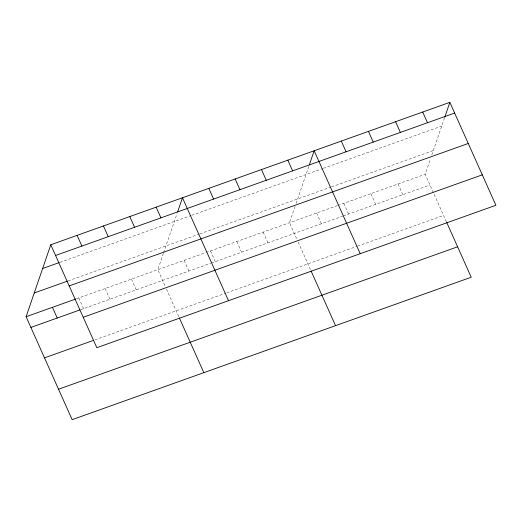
<?xml version="1.0" encoding="UTF-8"?>
<svg xmlns="http://www.w3.org/2000/svg" width="522" height="522" viewBox="0 0 522 522"><rect width="100%" height="100%" fill="white"/><g stroke="black" fill="none" stroke-linecap="round" stroke-linejoin="round"><path stroke-width="0.39" stroke-dasharray="2.61 1.96" d="M163.393 253.398L157.794 269.724L165.174 286.226M163.647 252.655L177.128 213.348M295.087 206.399L289.488 222.724L296.868 239.226M296.104 203.43L308.822 166.348M446.447 221.857L425.176 174.296L430.519 158.714M431.792 155.001L444.509 117.926M59.945 262.331L190.889 215.599M191.639 215.332L322.609 168.593M323.359 168.325L441.71 126.089M68.108 280.888L199.052 234.156M199.802 233.889L330.798 187.137M331.555 186.869L433.319 150.551M76.519 298.728L205.205 252.805M205.955 252.531L336.977 205.772M337.734 205.505L425.176 174.296M80.558 309.696L210.744 263.238M211.495 262.971L342.517 216.206M343.274 215.938L429.958 185.003M94.926 339.868L225.863 293.136M226.62 292.868L356.891 246.377M357.642 246.11L443.576 215.436M398.038 183.985L402.821 194.686M370.901 193.669L375.69 204.37M343.763 203.352L348.552 214.053M316.626 213.035L321.415 223.742M298.166 242.123L310.76 270.279M263.147 232.12L267.936 242.828M236.812 241.523L241.601 252.224M210.47 250.919L215.26 261.626M184.135 260.321L188.918 271.022M166.472 289.123L179.066 317.278M131.453 279.12L136.242 289.827M105.118 288.522L109.907 299.223M78.776 297.918L83.566 308.626"/><path stroke-width="0.78" d="M446.767 222.568L471.222 277.234L72.147 419.662L26.1 316.723L50.778 244.766L449.853 102.338L495.9 205.276L96.824 347.704L50.778 244.766M177.637 211.86L182.472 197.766L228.519 300.705M309.331 164.861L314.166 150.767L360.213 253.705M444.764 117.182L449.853 102.338M55.567 255.467L454.642 113.046M42.634 268.51L59.195 262.599M34.243 292.972L67.358 281.156M69.185 285.906L468.254 143.478M26.1 316.723L75.768 298.995M30.889 327.424L79.801 309.97M83.213 317.265L482.282 174.844M44.501 357.864L93.418 340.403M58.529 389.223L457.605 246.802M422.716 112.028L427.505 122.729M395.578 121.711L400.367 132.412M368.441 131.394L373.23 142.095M341.303 141.077L346.093 151.785M287.831 160.163L292.62 170.87M311.079 270.99L335.535 325.663M261.489 169.565L266.279 180.266M235.154 178.961L239.937 189.669M208.813 188.364L213.602 199.065M156.137 207.162L160.926 217.87M179.385 317.989L203.841 372.662M129.795 216.565L134.585 227.266M103.46 225.961L108.243 236.668M77.119 235.363L81.908 246.064M52.441 307.321L57.224 318.022"/></g></svg>
